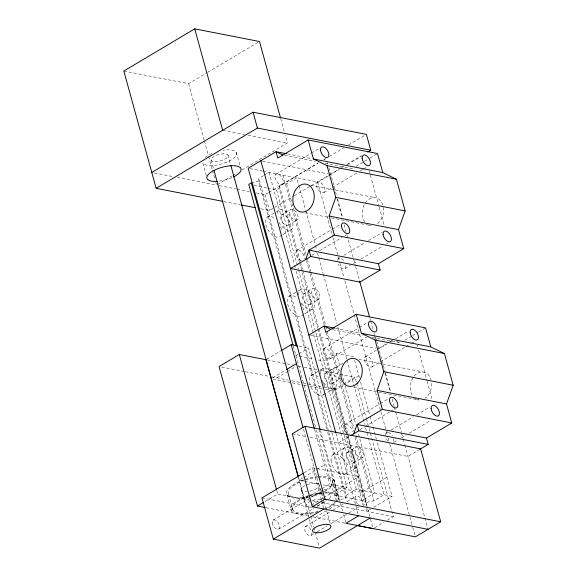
<?xml version="1.0" encoding="UTF-8"?>
<svg xmlns="http://www.w3.org/2000/svg" width="577" height="577" viewBox="0 0 577 577"><rect width="100%" height="100%" fill="white"/><g stroke="black" fill="none" stroke-linecap="round" stroke-linejoin="round"><path stroke-width="0.43" stroke-dasharray="2.88 2.16" d="M326.726 428.819L258.554 181.322L258.878 178.38L263.941 175.365M299.376 262.146L279.044 188.326L279.369 185.39L286.639 183.811L296.766 177.781L298.677 184.734M336.059 501.377L338.591 499.87L345.861 498.29L346.186 495.354L258.878 178.38M348.018 434.625L366.676 502.365L366.352 505.301L346.734 434.092M123.839 71.029L188.6 83.701L207.093 72.695M207.864 72.233L257.948 42.431M217.313 184.669L231.954 175.956M232.719 175.502L237.342 172.747M241.965 169.999L287.425 142.945L285.276 135.148M264.67 174.939L269.005 172.357L294.364 264.41M275.842 174.261L310.599 153.583M311.371 153.121L319.867 148.065M282.341 184.366L317.869 163.226M324.05 159.548L325.594 158.625M256.339 192.913L265.11 194.629L268.204 192.79M268.976 192.329L318.454 162.887M323.863 159.67L325.406 158.747M329.272 156.454L343.957 147.712M348.602 144.95L364.83 135.292M267.836 188.138L276.506 189.833L279.044 188.326M260.689 208.759L269.481 210.475L274.118 207.72M274.89 207.258L293.441 196.216M294.212 195.762L310.448 186.097M311.219 185.635L329.77 174.6M330.239 174.326L340.87 167.994M341.627 167.546L345.428 165.282M346.777 164.481L361.469 155.74M317.473 182.404L328.284 175.971M329.056 175.509L339.103 169.537M347.592 164.481L361.498 156.208M267.331 217.089L275.683 212.112M276.441 211.665L278.72 210.309M356.074 166.327L363.741 161.762M364.513 161.308L369.114 158.567M369.879 158.112L377.553 153.547M281.59 214.767L290.455 209.494M323.978 192.509L331.703 187.914M332.475 187.453L357.185 172.747M360.279 170.907L362.594 169.53M363.366 169.068L367.232 166.767M288.284 225.16L297.148 219.887M282.038 235.041L279.758 236.397A11.497 6.369 59.2 0 1 266.026 225.275A11.497 6.369 59.2 0 1 274.847 218.553M282.802 234.594L291.154 229.617M296.794 250.339L331.551 229.653M332.323 229.192L340.048 224.597M311.796 255.38L316.427 252.625M319.514 250.786L341.916 237.457M345.003 235.618L346.546 234.702M338.425 258.482L339.976 257.558M343.834 255.265L365.457 242.39M368.552 240.551L382.45 232.279M289.156 296.326L300.552 289.553M344.931 268.579L350.34 265.362M353.427 263.523L357.286 261.23M361.152 258.929L382.775 246.062M386.64 243.761L388.184 242.845M303.415 294.003L312.28 288.731M310.109 304.404L318.973 299.131M303.87 314.285L301.591 315.641A11.497 6.369 59.2 0 1 287.858 304.512A11.497 6.369 59.2 0 1 296.672 297.797M304.627 313.838L312.979 308.861M266.661 359.255L280.472 351.04M298.136 354.242L295.9 355.569L298.504 356.081M298.879 353.802L308.558 348.039L331.227 430.334M272.669 377.812L285.709 370.052M323.863 348.595L358.62 327.916M359.392 327.455L367.109 322.86M276.866 377.87L286.618 372.064M287.368 371.617L295.619 366.712M353.658 356.86L336.312 353.47L323.654 361L314.984 359.305M330.361 358.699L366.662 337.098M310.981 375.569L319.341 370.6M320.098 370.146L322.377 368.79M325.248 373.247L334.105 367.975A6.196 3.433 59.2 0 1 340.192 371.09M342.918 363.25L328.342 371.927L345.046 432.555M379.017 348.205L388.891 342.327M389.648 341.88L391.927 340.524M365.493 356.737L376.305 350.304M377.077 349.85L387.117 343.87M390.211 342.031L392.526 340.654M395.613 338.814L408.747 331.003M331.941 383.647L340.798 378.375A6.196 3.433 59.2 0 1 334.71 375.266A6.196 3.433 59.2 0 1 334.105 367.975M404.859 340.206L411.762 336.095M412.533 335.641L417.899 332.446M418.671 331.991L425.574 327.88M323.416 394.884L334.804 388.105M371.999 366.842L379.716 362.248M380.488 361.786L405.205 347.08M405.977 346.618L410.615 343.863M411.387 343.402L415.245 341.108M324.18 387.124L334.689 389.179L342.94 384.268M343.69 383.82L354.942 377.127L356.377 382.327M358.901 375.879L333.585 390.946L325.666 389.396M344.815 424.672L379.572 403.987M380.344 403.532L388.069 398.931M359.81 429.714L364.448 426.958M365.219 426.497L389.937 411.79M390.708 411.336L394.567 409.035M338.555 442.855L349.186 436.529M332.814 454.813L344.202 448.033M304.151 472.787L312.59 467.767L315.208 468.279M302.911 477.879L299.074 480.158L319.305 484.117M303.675 477.417L315.951 470.118M316.715 469.656L324.389 465.098M347.073 452.491L355.93 447.218M264.958 501.564L277.71 493.977L318.381 501.932M386.446 432.815L387.989 431.892M391.083 430.053L413.478 416.731M416.572 414.892L429.699 407.073M353.766 462.891L362.63 457.619M393.723 442.458L397.582 440.157M401.448 437.856L406.078 435.101M409.172 433.262L430.795 420.395M345.241 474.128L356.636 467.348M308.147 496.898L304.31 499.177L298.597 478.441M308.911 496.436L321.187 489.137M321.959 488.676L329.626 484.11L346.972 487.507L331.465 431.199M273.015 520.151L322.875 490.479M261.958 497.893L308.219 506.945L310.52 505.575M311.284 505.12L322.795 498.268M323.56 497.814L358.851 476.811L316.081 468.452M346.972 487.507L334.314 495.037L362.075 500.468L374.733 492.938L358.267 433.161M278.749 529.066L314.039 508.07M317.105 506.245L326.315 500.764M419.854 449.339L407.939 456.429L307.303 436.746M346.186 495.354L356.312 489.325L392.079 496.328L376.572 440.035M315.28 517.338L326.532 510.638M329.532 508.856L335.533 505.286M386.835 477.309L361.519 492.376L322.824 484.803M305.392 526.491L332.244 510.508M333.008 510.054L342.983 504.118M346.82 501.839L356.023 496.357M311.133 535.398L314.198 533.574M317.271 531.749L327.238 525.813M331.075 523.534L347.953 513.487M348.724 513.032L358.692 507.096M366.676 502.365L373.946 500.778L384.073 494.756L368.523 438.311M370.593 509.109L366.763 511.395L366.049 508.799M373.665 507.284L392.079 496.328M374.603 527.753L383.611 522.401M387.362 520.165L393.363 516.595L370.218 432.57M251.283 182.902L258.554 181.322M222.664 130.279L244.54 134.564M248.045 135.242L287.425 142.945M287.454 153.944L312.049 158.754M284.605 155.379L315.345 161.394M325.01 163.284L352.237 168.614L349.965 167.503M262.607 161.091L328.479 173.98M249.949 168.628L262.246 171.03M263.119 171.203L317.581 181.856L332.64 236.541M310.852 185.102L334.566 189.739M335.439 189.912L374.963 197.644M253.959 185.426L266.971 187.972M154.405 172.977L173.771 176.764M177.161 177.427L216.541 185.13M219.491 185.707L236.159 188.967M237.039 189.141L249.322 191.542M305.017 212.747L327.851 217.212M331.364 217.897L370.888 225.629A14.151 10.559 -78.9 0 1 368.876 225.138M223.789 201.539L240.486 204.806M335.475 328.277L360.07 333.088M332.626 329.719L362.486 335.554M372.151 337.444L400.258 342.947L396.471 341.094M310.628 335.432L375.62 348.14M299.016 346.171L308.558 348.039M358.865 359.435L381.707 363.907M382.58 364.073L422.984 371.977M299.369 356.247L314.112 359.132M267.331 359.99L286.127 363.669M287.007 363.842L292.741 364.96M298.439 366.078L303.25 367.015M304.129 367.188L319.023 370.102M319.896 370.275L354.942 377.127M353.91 387.254L418.909 399.962A14.151 10.559 -78.9 0 1 416.89 399.479M221.669 367.073L244.453 371.53M245.326 371.703L270.736 376.673M271.608 376.839L288.255 380.099M291.76 380.784L302.276 382.839M303.149 383.013L323.3 386.951M272.892 379.075L291.363 382.688M292.243 382.854L302.795 384.924M303.675 385.097L306.315 385.609M309.835 386.301L322.146 388.703M292.294 433.81L306.416 436.573M321.519 502.545L393.363 516.595M266.221 507.738L309.149 516.134M312.655 516.826L345.068 523.166M369.15 170.713L370.102 174.175M370.34 175.04L378.916 206.155M379.154 207.02L384.39 226.04M417.171 345.046L417.647 346.777M418.599 350.239L426.937 380.495M427.175 381.354L432.173 399.508M327.52 162.57L327.996 164.301M328.948 167.756L336.326 194.557M337.516 198.877L342.76 217.897M375.778 337.769L376.492 340.365M376.731 341.231L385.299 372.345M385.537 373.211L390.542 391.365M336.939 198.661L341.966 216.909M344.101 224.669L346.034 231.687M346.972 235.084L355.374 265.579M355.612 266.451L359.925 282.095M369.922 318.41L370.405 320.148M370.643 321.014L373.031 329.691M373.99 333.167L374.466 334.898M374.704 335.771L375.663 339.24M384.96 372.994L390.009 391.321M392.144 399.068L394.069 406.078M394.293 406.886L401.246 432.115M401.477 432.959L402.919 438.195M403.157 439.047L404.592 444.268M404.83 445.127L428.026 529.333M332.879 237.407L339.817 262.578M340.055 263.444L343.878 277.335M344.837 280.804L380.697 411.004M380.935 411.87L387.867 437.041M388.112 437.914L389.54 443.122M389.785 443.987L409.627 516.033M409.865 516.898L412.497 526.448M412.735 527.313L415.368 536.862M354.617 360.315L359.377 377.61M360.575 381.945L369.886 415.757M370.124 416.623L372.749 426.158M372.987 427.03L376.334 439.162M356.615 383.193L366.157 417.842M366.395 418.707L369.972 431.704M280.739 118.674L284.324 131.679M298.915 185.599L305.615 209.913M305.853 210.785L315.179 244.648M315.417 245.521L316.614 249.863M317.574 253.339L318.533 256.808M318.771 257.681L323.077 273.31M323.315 274.176L336.946 323.675M337.906 327.152L346.755 359.283M346.993 360.149L364.693 424.412M365.652 427.889L368.285 437.438M336.312 353.47L340.372 368.191M341.8 373.391L344.188 382.053M345.14 385.523L355.879 424.499M286.639 183.811L306.012 254.154M307.447 259.361L310.794 271.522M311.032 272.387L325.623 325.363M325.868 326.229L354.09 428.704M356.002 435.649L373.946 500.778M282.881 175.069L305.305 256.469M306.495 260.782L309.82 272.856M310.058 273.722L324.281 325.363M326.423 333.124L353.477 431.344M355.136 437.38L370.196 492.044M279.369 185.39L300.177 260.941M300.415 261.814L302.572 269.625M302.81 270.498L318.598 327.808M318.836 328.681L347.78 433.76M334.689 389.179L347.34 435.094M347.578 435.96L370.239 518.254M370.484 519.12L372.627 526.916M299.614 263.011L317.552 328.147M317.79 329.013L346.496 433.219M345.998 436.024L365.097 505.344M276.506 189.833L298.273 268.86M298.518 269.726L363.575 505.935M294.602 265.276L295.316 267.879M296.275 271.356L340.531 432.014M340.769 432.88L356.312 489.325M335.922 433.298L358.158 514.02M265.11 194.629L269.481 210.475M327.678 432.288L345.861 498.29M320.394 430.413L342.63 511.143M343.582 514.612L345.738 522.423M333.845 479.804L338.209 495.657M319.218 429.533L338.591 499.87M332.172 480.345L336.535 496.191M293.246 345.933L315.489 426.691M316.42 430.067L335.583 499.639M314.595 429.548L329.626 484.11M236.346 152.314L240.479 167.33M323.935 500.757L319.68 485.3A9.557 3.534 -15.4 0 1 309.986 491.092M324.173 501.615L326.539 510.198M326.777 511.056L330.794 525.647M227.973 155.011L230.605 164.56M303.531 429.324L322.666 498.773M312.59 467.767L321.339 499.531M321.577 500.389L323.704 508.113M308.219 506.945L310.577 515.528M310.815 516.386L313.657 526.686M313.888 527.544L319.095 546.433M211.232 160.399L213.62 169.083M298.742 478.124L306.394 505.899M301.36 490.27L309.164 518.593M309.402 519.451L311.998 528.9M188.6 83.701L204.121 140.045M204.359 140.918L208.42 155.653M208.658 156.518L212.242 169.523M212.48 170.388L214.868 179.058M215.827 182.527L216.303 184.265M206.306 175.61L202.859 163.096A17.692 6.542 -15.4 0 0 220.919 164.128A17.692 6.542 -15.4 0 0 236.714 154.102A17.692 6.542 -15.4 0 0 223.047 150.28M288.637 494.366L293.001 510.212A23.001 8.504 -15.4 0 0 317.927 511.15M286.964 494.907L291.327 510.753M276.758 490.508L277.71 493.977M323.329 501.341A8.85 3.274 -15.4 0 1 314.378 506.664M312.179 507.032A8.85 3.274 -15.4 0 1 308.212 502.574A8.85 3.274 -15.4 0 1 322.377 499.855M231.86 177.687A17.692 6.542 -15.4 0 1 218.791 181.207M205.152 157.471A17.692 6.542 -15.4 0 1 211.709 153.569M318.497 476.552A24.768 9.16 -15.4 0 1 334.09 483.302A24.768 9.16 -15.4 0 1 310.888 496.689M309.322 497.049A24.768 9.16 -15.4 0 1 286.581 494.121A24.768 9.16 -15.4 0 1 303.509 479.927M305.24 479.343A24.768 9.16 -15.4 0 1 317.653 476.638M323.647 490.024A5.308 2.943 59.2 0 1 328.861 492.693A5.308 2.943 59.2 0 1 329.38 498.939M359.262 505.228A5.308 2.943 59.2 0 1 358.295 504.594M357.365 503.699A5.308 2.943 59.2 0 1 355.519 496.97A5.308 2.943 59.2 0 1 360.423 497.929A5.308 2.943 59.2 0 1 362.277 504.659M311.955 532.831A5.308 2.943 59.2 0 1 307.346 534.446A5.308 2.943 59.2 0 1 305.197 526.657A5.308 2.943 59.2 0 1 311.277 530.371M307.606 491.489A9.557 3.534 -15.4 0 1 304.158 486.137A9.557 3.534 -15.4 0 1 319.442 484.442M318.05 477.309A23.001 8.504 -15.4 0 1 332.561 481.196A23.001 8.504 -15.4 0 1 322.348 491.95M320.668 492.729A23.001 8.504 -15.4 0 1 311.061 495.975M307.743 496.696A23.001 8.504 -15.4 0 1 288.197 493.335A23.001 8.504 -15.4 0 1 304 480.453M305.608 479.913A23.001 8.504 -15.4 0 1 317.134 477.403M324.534 492.275A24.768 9.16 -15.4 0 1 337.653 500.67M334.992 503.533A24.768 9.16 -15.4 0 1 325.817 508.993M317.61 511.922A24.768 9.16 -15.4 0 1 291.104 510.349A24.768 9.16 -15.4 0 1 309.611 495.189M310.368 494.951A24.768 9.16 -15.4 0 1 322.024 492.491M309.979 495.758A23.001 8.504 -15.4 0 1 336.016 500.858M335.634 501.377A23.001 8.504 -15.4 0 1 325.031 508.575M293.001 510.212A23.001 8.504 -15.4 0 1 308.37 496.307M280.624 226.855A11.497 6.369 59.2 0 1 281.54 230.829M324.519 393.55A11.497 6.369 59.2 0 1 314.213 391.826A11.497 6.369 59.2 0 1 309.618 377.481A11.497 6.369 59.2 0 1 319.521 377.949M322.291 381.354A11.497 6.369 59.2 0 1 323.408 383.308M323.726 383.979A11.497 6.369 59.2 0 1 325.096 388.465M277.01 213.54A11.497 6.369 59.2 0 1 287.923 213.36A11.497 6.369 59.2 0 1 291.573 229.242A11.497 6.369 59.2 0 1 279.08 222.549M300.855 302.745A11.497 6.369 59.2 0 1 303.365 310.073M320.596 374.365A11.497 6.369 59.2 0 1 330.412 370.701A11.497 6.369 59.2 0 1 335.417 387.52A11.497 6.369 59.2 0 1 322.384 380.366M298.771 295.121A11.497 6.369 59.2 0 1 308.068 291.017A11.497 6.369 59.2 0 1 314.09 307.527A11.497 6.369 59.2 0 1 301.67 303.084M412.072 395.072A14.151 10.559 -78.9 0 1 416.161 374.184A14.151 10.559 -78.9 0 1 431.077 379.947M431.632 383.431A14.151 10.559 -78.9 0 1 425.09 398.231M416.255 399.197A14.151 10.559 -78.9 0 1 414.466 398.022M387.968 441.131A6.015 3.332 59.2 0 1 385.768 437.092M385.515 435.729A6.015 3.332 59.2 0 1 387.715 432.418A6.015 3.332 59.2 0 1 392.36 435.837M393.629 438.635A6.015 3.332 59.2 0 1 393.528 442.22M346.337 432.988A6.015 3.332 59.2 0 1 345.616 424.319A6.015 3.332 59.2 0 1 352.251 431.856M364.909 222.058A14.151 10.559 -78.9 0 1 367.527 200.378A14.151 10.559 -78.9 0 1 383.056 205.614M383.424 207.316A14.151 10.559 -78.9 0 1 376.42 224.316M345.861 265.665A6.015 3.332 59.2 0 1 343.164 268.918A6.015 3.332 59.2 0 1 338.266 264.179M337.531 260.169A6.015 3.332 59.2 0 1 344.339 261.504M301.533 260.775A6.015 3.332 59.2 0 1 295.914 253.692A6.015 3.332 59.2 0 1 299.997 250.584A6.015 3.332 59.2 0 1 304.194 258.748M214.983 161.632A8.85 3.274 -15.4 0 0 228.167 155.84A8.85 3.274 -15.4 0 0 215.654 155.639A8.85 3.274 -15.4 0 0 214.983 161.632M272.193 522.726A5.308 2.943 59.2 0 0 278.042 529.376A5.308 2.943 59.2 0 0 277.407 521.731A5.308 2.943 59.2 0 0 272.193 522.726M289.495 212.487A6.196 3.433 59.2 0 0 296.318 220.255A6.196 3.433 59.2 0 0 295.583 211.326A6.196 3.433 59.2 0 0 289.495 212.487M280.631 217.76A6.196 3.433 59.2 0 0 287.461 225.528A6.196 3.433 59.2 0 0 286.719 216.599A6.196 3.433 59.2 0 0 280.631 217.76M324.288 376.247A6.196 3.433 59.2 0 0 331.119 384.015A6.196 3.433 59.2 0 0 330.376 375.086A6.196 3.433 59.2 0 0 324.288 376.247M354.978 450.219A6.196 3.433 59.2 0 0 361.801 457.979A6.196 3.433 59.2 0 0 361.058 449.057A6.196 3.433 59.2 0 0 354.978 450.219M331.032 460.381A11.497 6.369 59.2 0 0 343.712 474.799A11.497 6.369 59.2 0 0 342.334 458.225A11.497 6.369 59.2 0 0 331.032 460.381M342.421 453.609A11.497 6.369 59.2 0 0 355.107 468.026A11.497 6.369 59.2 0 0 353.73 451.445A11.497 6.369 59.2 0 0 342.421 453.609M346.113 455.491A6.196 3.433 59.2 0 0 352.944 463.252A6.196 3.433 59.2 0 0 352.201 454.33A6.196 3.433 59.2 0 0 346.113 455.491M311.32 291.731A6.196 3.433 59.2 0 0 318.151 299.499A6.196 3.433 59.2 0 0 317.408 290.57A6.196 3.433 59.2 0 0 311.32 291.731M302.456 297.004A6.196 3.433 59.2 0 0 309.286 304.771A6.196 3.433 59.2 0 0 308.544 295.842A6.196 3.433 59.2 0 0 302.456 297.004M364.563 359.651A6.015 3.332 59.2 0 0 371.199 367.196A6.015 3.332 59.2 0 0 370.477 358.526A6.015 3.332 59.2 0 0 364.563 359.651M322.932 351.508A6.015 3.332 59.2 0 0 329.561 359.053A6.015 3.332 59.2 0 0 328.84 350.383A6.015 3.332 59.2 0 0 322.932 351.508M316.542 185.318A6.015 3.332 59.2 0 0 323.178 192.862A6.015 3.332 59.2 0 0 322.456 184.193A6.015 3.332 59.2 0 0 316.542 185.318M274.912 177.175A6.015 3.332 59.2 0 0 281.54 184.719A6.015 3.332 59.2 0 0 280.826 176.05A6.015 3.332 59.2 0 0 274.912 177.175"/><path stroke-width="0.87" d="M305.723 259.484L309.041 250.129L334.357 235.063L403.749 248.637L398.505 229.617L405.141 210.915L396.413 179.216L382.789 172.566L313.405 158.992L308.161 139.973L277.782 158.055L276.037 151.715L248.189 168.282L320.156 429.548M334.357 235.063L329.121 216.05L335.756 197.341L327.022 165.642L313.405 158.992M353.744 433.817L357.062 424.463L382.378 409.403L451.762 422.97L446.526 403.95L453.161 385.248L444.427 353.55L430.81 346.9L361.426 333.326L356.182 314.306L325.803 332.388L324.058 326.048L308.868 335.086M382.378 409.403L377.142 390.384L383.77 371.675L375.043 339.983L361.426 333.326M280.501 117.809L259.484 41.515L194.723 28.85L123.839 71.029L156.143 188.311L222.917 201.373M151.78 172.458L253.043 112.205L366.381 134.369L370.744 150.222L367.65 152.061M156.143 188.311L257.407 128.051L370.744 150.222M310.787 256.469L290.534 268.521L359.925 282.095L380.178 270.043L378.425 263.703L309.041 250.129L310.787 256.469L380.178 270.043M378.425 263.703L403.749 248.637M266.459 359.817L239.296 354.509L219.044 366.561L257.457 506.029L265.341 507.572M281.237 350.578L291.212 344.642L297.285 345.832M286.48 369.597L296.448 363.661M358.634 515.759L345.976 523.289L415.368 536.862L440.684 521.796L420.597 448.892L304.952 426.273L292.294 433.81L312.373 506.714L428.026 529.333M350.708 435.628L358.807 430.803L428.192 444.377L426.446 438.037L357.062 424.463L358.807 430.803M303.387 473.248L261.958 497.893L273.31 539.106L319.564 548.15L370.196 518.023M257.457 506.029L263.458 502.459M426.446 438.037L451.762 422.97M312.373 506.714L325.031 499.177L440.684 521.796M419.941 449.288L428.192 444.377M273.31 539.106L323.942 508.972M308.161 139.973L377.553 153.547L382.789 172.566M286.581 153.77L276.037 151.715L282.845 155.04M327.022 165.642L396.413 179.216M335.756 197.341L405.141 210.915M329.121 216.05L398.505 229.617M241.366 204.979L255.423 207.727M356.182 314.306L425.574 327.88L430.81 346.9M334.595 328.111L324.058 326.048L330.866 329.373M375.043 339.983L444.427 353.55M383.77 371.675L453.161 385.248M377.142 390.384L446.526 403.95M356.463 525.387L373.103 528.647M359.644 281.086L369.446 316.672M253.043 112.205L257.407 128.051M260.847 160.752L335.684 432.433M296.253 346.164L251.283 182.902L248.752 184.409L293.008 345.06M291.212 344.642L314.357 428.682M304.952 426.273L325.031 499.177M194.723 28.85L222.664 130.279M230.843 165.426L303.055 427.586M214.096 170.821L298.504 477.251M265.896 359.709L298.129 476.725M239.296 354.509L276.52 489.642M217.111 181.351A17.692 6.542 -15.4 0 1 209.855 173.042A17.692 6.542 -15.4 0 1 236.217 165.945A17.692 6.542 -15.4 0 1 233.411 176.966M316.766 532.809A9.557 3.534 -15.4 0 0 331.003 526.549A9.557 3.534 -15.4 0 0 317.487 526.332A9.557 3.534 -15.4 0 0 316.766 532.809M357.552 383.085A14.151 10.559 -78.9 0 0 356.247 359.175A14.151 10.559 -78.9 0 0 340.87 374.942A14.151 10.559 -78.9 0 0 357.552 383.085M389.453 400.467A6.015 3.332 59.2 0 0 396.089 408.011A6.015 3.332 59.2 0 0 395.368 399.342A6.015 3.332 59.2 0 0 389.453 400.467M431.084 408.61A6.015 3.332 59.2 0 0 437.719 416.154A6.015 3.332 59.2 0 0 436.998 407.485A6.015 3.332 59.2 0 0 431.084 408.61M410.132 332.54A6.015 3.332 59.2 0 0 416.767 340.077A6.015 3.332 59.2 0 0 416.046 331.407A6.015 3.332 59.2 0 0 410.132 332.54M368.501 324.397A6.015 3.332 59.2 0 0 375.129 331.934A6.015 3.332 59.2 0 0 374.415 323.264A6.015 3.332 59.2 0 0 368.501 324.397M309.532 208.751A14.151 10.559 -78.9 0 0 308.233 184.842A14.151 10.559 -78.9 0 0 292.856 200.601A14.151 10.559 -78.9 0 0 309.532 208.751M341.433 226.134A6.015 3.332 59.2 0 0 348.068 233.678A6.015 3.332 59.2 0 0 347.347 225.001A6.015 3.332 59.2 0 0 341.433 226.134M383.063 234.276A6.015 3.332 59.2 0 0 389.699 241.821A6.015 3.332 59.2 0 0 388.977 233.144A6.015 3.332 59.2 0 0 383.063 234.276M362.111 158.206A6.015 3.332 59.2 0 0 368.746 165.743A6.015 3.332 59.2 0 0 368.025 157.074A6.015 3.332 59.2 0 0 362.111 158.206M320.48 150.063A6.015 3.332 59.2 0 0 327.116 157.6A6.015 3.332 59.2 0 0 326.394 148.931A6.015 3.332 59.2 0 0 320.48 150.063"/></g></svg>
